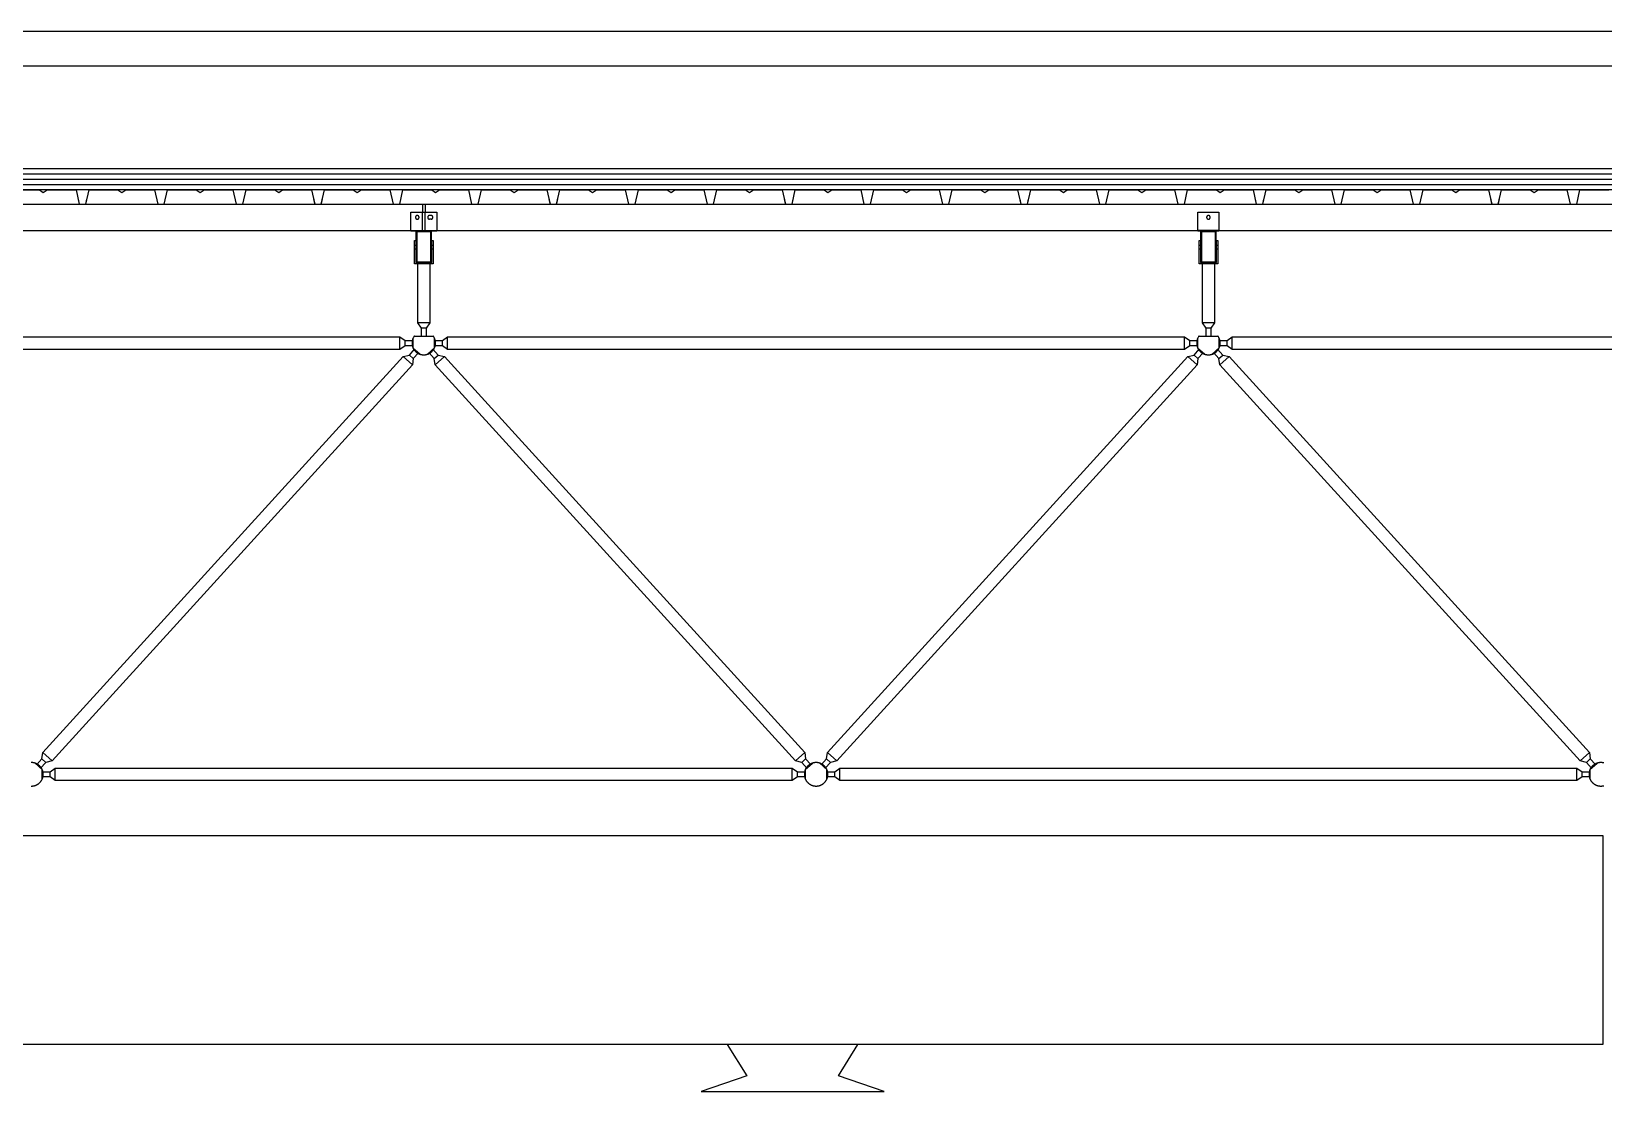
# Model space of a CAD drawing. Header units: centimetres. Extents: x 26200 to 152500, y -600 to 9300.
# Drawn here: x 134865 to 135466, y 1702 to 2108 of the extents above; entities that cross this region are included whole.
import ezdxf

# ---------------------------------------------------------------- set-up
doc = ezdxf.new("R2010")
doc.units = ezdxf.units.CM
doc.layers.add('ROTAS-KESIT-KANAL-UFLEME', color=20, linetype='Continuous')
doc.layers.add('ROTAS-MIMARI-KESIT', color=8, linetype='Continuous')

msp = doc.modelspace()

# ---------------------------------------------------------------- linework, layer by layer
at = {"layer": 'ROTAS-KESIT-KANAL-UFLEME'}
msp.add_lwpolyline([(134843.58, 1800), (135465.44, 1800), (135465.44, 1720), (134843.58, 1720)], close=True, dxfattribs=at)
msp.add_lwpolyline([(135130.7, 1720), (135138.2, 1708), (135120.7, 1702), (135190.7, 1702), (135173.2, 1708), (135180.7, 1720)], dxfattribs=at)
at = {"layer": 'ROTAS-MIMARI-KESIT'}
for p, q in [((147225.24, 2107.63), (127309.45, 2107.63)), ((129128.29, 2094.5), (147186.65, 2094.5))]:
    msp.add_line(p, q, dxfattribs=at)
for points in [[(147194.7, 2054.99), (129122.2, 2054.99)], [(147194.7, 2052.99), (129122.2, 2052.99)], [(147194.7, 2050.99), (129122.2, 2050.99)], [(147194.7, 2048.99), (129122.2, 2048.99)], [(147194.7, 2046.99), (129122.2, 2046.99)], [(134856.74, 2046.99), (134867.74, 2046.99), (134869.24, 2045.99), (134870.74, 2046.99), (134881.74, 2046.99), (134882.99, 2041.49), (134885.49, 2041.49), (134885.93, 2043.44)], [(134882.54, 2043.44), (134882.99, 2041.49), (134885.49, 2041.49), (134886.74, 2046.99), (134897.74, 2046.99), (134899.24, 2045.99), (134900.74, 2046.99), (134911.74, 2046.99), (134912.99, 2041.49), (134915.49, 2041.49), (134916.74, 2046.99), (134927.74, 2046.99), (134929.24, 2045.99), (134930.74, 2046.99), (134941.74, 2046.99), (134942.99, 2041.49), (134945.49, 2041.49), (134946.74, 2046.99), (134957.74, 2046.99), (134959.24, 2045.99), (134960.74, 2046.99), (134971.74, 2046.99), (134972.99, 2041.49), (134975.49, 2041.49), (134975.93, 2043.44)], [(134972.54, 2043.44), (134972.99, 2041.49), (134975.49, 2041.49), (134976.74, 2046.99), (134987.74, 2046.99), (134989.24, 2045.99), (134990.74, 2046.99), (135001.74, 2046.99), (135002.99, 2041.49), (135005.49, 2041.49), (135006.74, 2046.99), (135017.74, 2046.99), (135019.24, 2045.99), (135020.74, 2046.99), (135031.74, 2046.99), (135032.99, 2041.49), (135035.49, 2041.49), (135036.74, 2046.99), (135047.74, 2046.99), (135049.24, 2045.99), (135050.74, 2046.99), (135061.74, 2046.99), (135062.99, 2041.49), (135065.49, 2041.49), (135065.93, 2043.44)], [(135062.54, 2043.44), (135062.99, 2041.49), (135065.49, 2041.49), (135066.74, 2046.99), (135077.74, 2046.99), (135079.24, 2045.99), (135080.74, 2046.99), (135091.74, 2046.99), (135092.99, 2041.49), (135095.49, 2041.49), (135096.74, 2046.99), (135107.74, 2046.99), (135109.24, 2045.99), (135110.74, 2046.99), (135121.74, 2046.99), (135122.99, 2041.49), (135125.49, 2041.49), (135126.74, 2046.99), (135137.74, 2046.99), (135139.24, 2045.99), (135140.74, 2046.99), (135151.74, 2046.99), (135152.99, 2041.49), (135155.49, 2041.49), (135155.93, 2043.44)], [(135152.54, 2043.44), (135152.99, 2041.49), (135155.49, 2041.49), (135156.74, 2046.99), (135167.74, 2046.99), (135169.24, 2045.99), (135170.74, 2046.99), (135181.74, 2046.99), (135182.99, 2041.49), (135185.49, 2041.49), (135186.74, 2046.99), (135197.74, 2046.99), (135199.24, 2045.99), (135200.74, 2046.99), (135211.74, 2046.99), (135212.99, 2041.49), (135215.49, 2041.49), (135216.74, 2046.99), (135227.74, 2046.99), (135229.24, 2045.99), (135230.74, 2046.99), (135241.74, 2046.99), (135242.99, 2041.49), (135245.49, 2041.49), (135245.93, 2043.44)], [(135242.54, 2043.44), (135242.99, 2041.49), (135245.49, 2041.49), (135246.74, 2046.99), (135257.74, 2046.99), (135259.24, 2045.99), (135260.74, 2046.99), (135271.74, 2046.99), (135272.99, 2041.49), (135275.49, 2041.49), (135276.74, 2046.99), (135287.74, 2046.99), (135289.24, 2045.99), (135290.74, 2046.99), (135301.74, 2046.99), (135302.99, 2041.49), (135305.49, 2041.49), (135306.74, 2046.99), (135317.74, 2046.99), (135319.24, 2045.99), (135320.74, 2046.99), (135331.74, 2046.99), (135332.99, 2041.49), (135335.49, 2041.49), (135335.93, 2043.44)], [(135332.54, 2043.44), (135332.99, 2041.49), (135335.49, 2041.49), (135336.74, 2046.99), (135347.74, 2046.99), (135349.24, 2045.99), (135350.74, 2046.99), (135361.74, 2046.99), (135362.99, 2041.49), (135365.49, 2041.49), (135366.74, 2046.99), (135377.74, 2046.99), (135379.24, 2045.99), (135380.74, 2046.99), (135391.74, 2046.99), (135392.99, 2041.49), (135395.49, 2041.49), (135396.74, 2046.99), (135407.74, 2046.99), (135409.24, 2045.99), (135410.74, 2046.99), (135421.74, 2046.99), (135422.99, 2041.49), (135425.49, 2041.49), (135425.93, 2043.44)], [(135422.54, 2043.44), (135422.99, 2041.49), (135425.49, 2041.49), (135426.74, 2046.99), (135437.74, 2046.99), (135439.24, 2045.99), (135440.74, 2046.99), (135451.74, 2046.99), (135452.99, 2041.49), (135455.49, 2041.49), (135456.74, 2046.99), (135467.74, 2046.99)], [(129112.2, 2041.49), (138109.7, 2041.49)], [(135014.2, 2041.49), (135014.2, 2038.49)], [(135014.2, 2031.49), (135014.2, 2038.49)], [(135015.2, 2041.49), (135015.2, 2038.49)], [(135015.2, 2031.49), (135015.2, 2038.49)], [(135016.9, 2037.19), (135016.88, 2037.19), (135016.87, 2037.19), (135016.85, 2037.18), (135016.83, 2037.18), (135016.82, 2037.18), (135016.8, 2037.18), (135016.79, 2037.18), (135016.77, 2037.17), (135016.75, 2037.17), (135016.74, 2037.17), (135016.72, 2037.16), (135016.7, 2037.16), (135016.69, 2037.15), (135016.67, 2037.15), (135016.66, 2037.14), (135016.64, 2037.14), (135016.62, 2037.13), (135016.61, 2037.12), (135016.59, 2037.12), (135016.58, 2037.11), (135016.56, 2037.1), (135016.54, 2037.09), (135016.53, 2037.08), (135016.51, 2037.07), (135016.5, 2037.06), (135016.48, 2037.05), (135016.47, 2037.04), (135016.46, 2037.03), (135016.44, 2037.02), (135016.43, 2037.01), (135016.42, 2036.99), (135016.4, 2036.98), (135016.39, 2036.97), (135016.38, 2036.96), (135016.37, 2036.94), (135016.35, 2036.93), (135016.34, 2036.91), (135016.33, 2036.9), (135016.32, 2036.88), (135016.31, 2036.87), (135016.3, 2036.85), (135016.29, 2036.84), (135016.28, 2036.82), (135016.28, 2036.81), (135016.27, 2036.79), (135016.26, 2036.78), (135016.25, 2036.76), (135016.25, 2036.74), (135016.24, 2036.73), (135016.23, 2036.71), (135016.23, 2036.7), (135016.22, 2036.68), (135016.22, 2036.66), (135016.22, 2036.65), (135016.21, 2036.63), (135016.21, 2036.61), (135016.21, 2036.6), (135016.2, 2036.58), (135016.2, 2036.57), (135016.2, 2036.55), (135016.2, 2036.53), (135016.2, 2036.52), (135016.2, 2036.5), (135016.2, 2036.49), (135016.2, 2036.47), (135016.2, 2036.46), (135016.2, 2036.44), (135016.2, 2036.42), (135016.2, 2036.41), (135016.2, 2036.39), (135016.21, 2036.38), (135016.21, 2036.36), (135016.21, 2036.34), (135016.22, 2036.33), (135016.22, 2036.31), (135016.22, 2036.29), (135016.23, 2036.28), (135016.23, 2036.26), (135016.24, 2036.25), (135016.25, 2036.23), (135016.25, 2036.21), (135016.26, 2036.2), (135016.27, 2036.18), (135016.28, 2036.16), (135016.28, 2036.15), (135016.29, 2036.13), (135016.3, 2036.12), (135016.31, 2036.1), (135016.32, 2036.09), (135016.33, 2036.07), (135016.34, 2036.06), (135016.35, 2036.05), (135016.37, 2036.03), (135016.38, 2036.02), (135016.39, 2036), (135016.4, 2035.99), (135016.42, 2035.98), (135016.43, 2035.97), (135016.44, 2035.95), (135016.46, 2035.94), (135016.47, 2035.93), (135016.48, 2035.92), (135016.5, 2035.91), (135016.51, 2035.9), (135016.53, 2035.89), (135016.54, 2035.88), (135016.56, 2035.87), (135016.58, 2035.86), (135016.59, 2035.86), (135016.61, 2035.85), (135016.62, 2035.84), (135016.64, 2035.84), (135016.66, 2035.83), (135016.67, 2035.82), (135016.69, 2035.82), (135016.7, 2035.81), (135016.72, 2035.81), (135016.74, 2035.81), (135016.75, 2035.8), (135016.77, 2035.8), (135016.79, 2035.8), (135016.8, 2035.79), (135016.82, 2035.79), (135016.83, 2035.79), (135016.85, 2035.79), (135016.87, 2035.79), (135016.88, 2035.79), (135016.9, 2035.79)], [(135017.5, 2037.19), (135016.9, 2037.19)], [(135017.5, 2035.79), (135016.9, 2035.79)], [(135017.5, 2035.79), (135017.51, 2035.79), (135017.53, 2035.79), (135017.54, 2035.79), (135017.56, 2035.79), (135017.58, 2035.79), (135017.59, 2035.79), (135017.61, 2035.8), (135017.62, 2035.8), (135017.64, 2035.8), (135017.66, 2035.81), (135017.67, 2035.81), (135017.69, 2035.81), (135017.71, 2035.82), (135017.72, 2035.82), (135017.74, 2035.83), (135017.76, 2035.84), (135017.77, 2035.84), (135017.79, 2035.85), (135017.8, 2035.86), (135017.82, 2035.86), (135017.83, 2035.87), (135017.85, 2035.88), (135017.87, 2035.89), (135017.88, 2035.9), (135017.9, 2035.91), (135017.91, 2035.92), (135017.92, 2035.93), (135017.94, 2035.94), (135017.95, 2035.95), (135017.97, 2035.97), (135017.98, 2035.98), (135017.99, 2035.99), (135018.01, 2036), (135018.02, 2036.02), (135018.03, 2036.03), (135018.04, 2036.05), (135018.05, 2036.06), (135018.06, 2036.07), (135018.07, 2036.09), (135018.08, 2036.1), (135018.09, 2036.12), (135018.1, 2036.13), (135018.11, 2036.15), (135018.12, 2036.16), (135018.13, 2036.18), (135018.13, 2036.2), (135018.14, 2036.21), (135018.15, 2036.23), (135018.15, 2036.25), (135018.16, 2036.26), (135018.17, 2036.28), (135018.17, 2036.29), (135018.17, 2036.31), (135018.18, 2036.33), (135018.18, 2036.34), (135018.19, 2036.36), (135018.19, 2036.38), (135018.19, 2036.39), (135018.19, 2036.41), (135018.19, 2036.42), (135018.2, 2036.44), (135018.2, 2036.46), (135018.2, 2036.47), (135018.2, 2036.49), (135018.2, 2036.5), (135018.2, 2036.52), (135018.2, 2036.53), (135018.19, 2036.55), (135018.19, 2036.57), (135018.19, 2036.58), (135018.19, 2036.6), (135018.19, 2036.61), (135018.18, 2036.63), (135018.18, 2036.65), (135018.17, 2036.66), (135018.17, 2036.68), (135018.17, 2036.7), (135018.16, 2036.71), (135018.15, 2036.73), (135018.15, 2036.74), (135018.14, 2036.76), (135018.13, 2036.78), (135018.13, 2036.79), (135018.12, 2036.81), (135018.11, 2036.82), (135018.1, 2036.84), (135018.09, 2036.85), (135018.08, 2036.87), (135018.07, 2036.88), (135018.06, 2036.9), (135018.05, 2036.91), (135018.04, 2036.93), (135018.03, 2036.94), (135018.02, 2036.96), (135018.01, 2036.97), (135017.99, 2036.98), (135017.98, 2036.99), (135017.97, 2037.01), (135017.95, 2037.02), (135017.94, 2037.03), (135017.92, 2037.04), (135017.91, 2037.05), (135017.9, 2037.06), (135017.88, 2037.07), (135017.87, 2037.08), (135017.85, 2037.09), (135017.83, 2037.1), (135017.82, 2037.11), (135017.8, 2037.12), (135017.79, 2037.12), (135017.77, 2037.13), (135017.76, 2037.14), (135017.74, 2037.14), (135017.72, 2037.15), (135017.71, 2037.15), (135017.69, 2037.16), (135017.67, 2037.16), (135017.66, 2037.17), (135017.64, 2037.17), (135017.62, 2037.17), (135017.61, 2037.18), (135017.59, 2037.18), (135017.58, 2037.18), (135017.56, 2037.18), (135017.54, 2037.18), (135017.53, 2037.19), (135017.51, 2037.19), (135017.5, 2037.19)], [(129112.2, 2031.49), (138109.7, 2031.49)], [(135009.7, 2031.49), (135019.7, 2031.49)], [(135011.1, 2025.89), (135011.6, 2025.89)], [(135017.7, 2019.19), (135017.7, 2031.19), (135011.7, 2031.19), (135011.7, 2019.19)], [(135017.8, 2025.89), (135018.3, 2025.89)], [(135318.7, 2031.49), (135310.7, 2031.49)], [(135311.1, 2025.89), (135311.6, 2025.89)], [(135317.7, 2019.19), (135317.7, 2031.19), (135311.7, 2031.19), (135311.7, 2019.19)], [(135317.8, 2025.89), (135318.3, 2025.89)], [(135011.1, 2024.49), (135011.6, 2024.49)], [(135017.8, 2024.49), (135018.3, 2024.49)], [(135311.1, 2024.49), (135311.6, 2024.49)], [(135317.8, 2024.49), (135318.3, 2024.49)], [(135012.28, 2018.69), (135012.28, 1996.09), (135013.7, 1994.09), (135013.7, 1991.09)], [(135015.7, 1991.09), (135015.7, 1994.09), (135017.11, 1996.09), (135017.11, 2018.69)], [(135312.28, 2018.69), (135312.28, 1996.09), (135313.7, 1994.09), (135313.7, 1991.09)], [(135315.7, 1991.09), (135315.7, 1994.09), (135317.11, 1996.09), (135317.11, 2018.69)], [(135017.11, 1996.09), (135012.28, 1996.09)], [(135317.11, 1996.09), (135312.28, 1996.09)], [(134718.8, 1989.39), (134721.8, 1989.39), (134723.8, 1990.8), (135005.6, 1990.8), (135007.6, 1989.39), (135010.6, 1989.39)], [(135005.6, 1985.97), (135005.6, 1990.8)], [(135011.1, 1991.09), (135011.01, 1990.97), (135010.93, 1990.84), (135010.85, 1990.71), (135010.77, 1990.58), (135010.7, 1990.45), (135010.63, 1990.31), (135010.56, 1990.17), (135010.51, 1990.02), (135010.45, 1989.88), (135010.43, 1989.8), (135010.4, 1989.73), (135010.38, 1989.65), (135010.36, 1989.57), (135010.34, 1989.5), (135010.32, 1989.42), (135010.3, 1989.34), (135010.28, 1989.26), (135010.27, 1989.19), (135010.26, 1989.11), (135010.24, 1989.03), (135010.23, 1988.95), (135010.22, 1988.87), (135010.22, 1988.79), (135010.21, 1988.71), (135010.2, 1988.63), (135010.2, 1988.55), (135010.2, 1988.47), (135010.2, 1988.39), (135010.2, 1988.31), (135010.2, 1988.23), (135010.2, 1988.15), (135010.21, 1988.07), (135010.21, 1987.99), (135010.22, 1987.92), (135010.23, 1987.84), (135010.24, 1987.76), (135010.25, 1987.68), (135010.28, 1987.53), (135010.31, 1987.37), (135010.35, 1987.22), (135010.39, 1987.07), (135010.44, 1986.93), (135010.49, 1986.79), (135010.55, 1986.65), (135010.61, 1986.51), (135010.67, 1986.37), (135010.74, 1986.24), (135010.81, 1986.11), (135010.89, 1985.98), (135010.98, 1985.86), (135011.07, 1985.73), (135011.16, 1985.61), (135011.26, 1985.49), (135011.36, 1985.37), (135011.47, 1985.25), (135011.52, 1985.2), (135011.58, 1985.14), (135011.64, 1985.09), (135011.69, 1985.04), (135011.75, 1984.98), (135011.81, 1984.93), (135011.88, 1984.88), (135011.94, 1984.83), (135012, 1984.78), (135012.07, 1984.74), (135012.13, 1984.69), (135012.2, 1984.65), (135012.26, 1984.6), (135012.33, 1984.56), (135012.4, 1984.52), (135012.47, 1984.48), (135012.54, 1984.44), (135012.61, 1984.4), (135012.68, 1984.36), (135012.75, 1984.33), (135012.82, 1984.3), (135012.9, 1984.26), (135012.97, 1984.23), (135013.04, 1984.2), (135013.12, 1984.17), (135013.19, 1984.15), (135013.27, 1984.12), (135013.34, 1984.1), (135013.49, 1984.05), (135013.64, 1984.01), (135013.79, 1983.98), (135013.95, 1983.95), (135014.1, 1983.93), (135014.25, 1983.91), (135014.4, 1983.9), (135014.55, 1983.89), (135014.7, 1983.89), (135014.85, 1983.89), (135015, 1983.9), (135015.15, 1983.91), (135015.3, 1983.93), (135015.45, 1983.95), (135015.6, 1983.98), (135015.75, 1984.01), (135015.9, 1984.05), (135016.05, 1984.1), (135016.13, 1984.12), (135016.2, 1984.15), (135016.28, 1984.17), (135016.35, 1984.2), (135016.43, 1984.23), (135016.5, 1984.26), (135016.57, 1984.3), (135016.64, 1984.33), (135016.71, 1984.36), (135016.79, 1984.4), (135016.86, 1984.44), (135016.93, 1984.48), (135016.99, 1984.52), (135017.06, 1984.56), (135017.13, 1984.6), (135017.2, 1984.65), (135017.26, 1984.69), (135017.33, 1984.74), (135017.39, 1984.78), (135017.46, 1984.83), (135017.52, 1984.88), (135017.58, 1984.93), (135017.64, 1984.98), (135017.7, 1985.04), (135017.76, 1985.09), (135017.82, 1985.14), (135017.87, 1985.2), (135017.93, 1985.25), (135018.04, 1985.37), (135018.14, 1985.49), (135018.24, 1985.61), (135018.33, 1985.73), (135018.42, 1985.86), (135018.5, 1985.98), (135018.58, 1986.11), (135018.65, 1986.24), (135018.72, 1986.37), (135018.79, 1986.51), (135018.85, 1986.65), (135018.9, 1986.79), (135018.95, 1986.93), (135019, 1987.07), (135019.04, 1987.22), (135019.08, 1987.37), (135019.11, 1987.53), (135019.14, 1987.68), (135019.15, 1987.76), (135019.16, 1987.84), (135019.17, 1987.92), (135019.18, 1987.99), (135019.19, 1988.07), (135019.19, 1988.15), (135019.19, 1988.23), (135019.2, 1988.31), (135019.2, 1988.39), (135019.2, 1988.47), (135019.19, 1988.55), (135019.19, 1988.63), (135019.19, 1988.71), (135019.18, 1988.79), (135019.17, 1988.87), (135019.16, 1988.95), (135019.15, 1989.03), (135019.14, 1989.11), (135019.13, 1989.19), (135019.11, 1989.26), (135019.09, 1989.34), (135019.08, 1989.42), (135019.06, 1989.5), (135019.04, 1989.57), (135019.02, 1989.65), (135018.99, 1989.73), (135018.97, 1989.8), (135018.94, 1989.88), (135018.89, 1990.02), (135018.83, 1990.17), (135018.77, 1990.31), (135018.7, 1990.45), (135018.63, 1990.58), (135018.55, 1990.71), (135018.47, 1990.84), (135018.38, 1990.97), (135018.3, 1991.09)], [(135010.6, 1986.53), (135010.6, 1990.24)], [(135011.1, 1991.09), (135018.3, 1991.09)], [(135015.7, 1994.09), (135013.7, 1994.09)], [(135018.8, 1989.39), (135021.8, 1989.39), (135023.8, 1990.8), (135305.6, 1990.8), (135307.6, 1989.39), (135310.6, 1989.39)], [(135018.8, 1986.53), (135018.8, 1990.24)], [(135023.8, 1985.97), (135023.8, 1990.8)], [(135305.6, 1985.97), (135305.6, 1990.8)], [(135311.1, 1991.09), (135311.01, 1990.97), (135310.93, 1990.84), (135310.85, 1990.71), (135310.77, 1990.58), (135310.7, 1990.45), (135310.63, 1990.31), (135310.56, 1990.17), (135310.51, 1990.02), (135310.45, 1989.88), (135310.43, 1989.8), (135310.4, 1989.73), (135310.38, 1989.65), (135310.36, 1989.57), (135310.34, 1989.5), (135310.32, 1989.42), (135310.3, 1989.34), (135310.28, 1989.26), (135310.27, 1989.19), (135310.26, 1989.11), (135310.24, 1989.03), (135310.23, 1988.95), (135310.22, 1988.87), (135310.22, 1988.79), (135310.21, 1988.71), (135310.2, 1988.63), (135310.2, 1988.55), (135310.2, 1988.47), (135310.2, 1988.39), (135310.2, 1988.31), (135310.2, 1988.23), (135310.2, 1988.15), (135310.21, 1988.07), (135310.21, 1987.99), (135310.22, 1987.92), (135310.23, 1987.84), (135310.24, 1987.76), (135310.25, 1987.68), (135310.28, 1987.53), (135310.31, 1987.37), (135310.35, 1987.22), (135310.39, 1987.07), (135310.44, 1986.93), (135310.49, 1986.79), (135310.55, 1986.65), (135310.61, 1986.51), (135310.67, 1986.37), (135310.74, 1986.24), (135310.81, 1986.11), (135310.89, 1985.98), (135310.98, 1985.86), (135311.07, 1985.73), (135311.16, 1985.61), (135311.26, 1985.49), (135311.36, 1985.37), (135311.47, 1985.25), (135311.52, 1985.2), (135311.58, 1985.14), (135311.64, 1985.09), (135311.69, 1985.04), (135311.75, 1984.98), (135311.81, 1984.93), (135311.88, 1984.88), (135311.94, 1984.83), (135312, 1984.78), (135312.07, 1984.74), (135312.13, 1984.69), (135312.2, 1984.65), (135312.26, 1984.6), (135312.33, 1984.56), (135312.4, 1984.52), (135312.47, 1984.48), (135312.54, 1984.44), (135312.61, 1984.4), (135312.68, 1984.36), (135312.75, 1984.33), (135312.82, 1984.3), (135312.9, 1984.26), (135312.97, 1984.23), (135313.04, 1984.2), (135313.12, 1984.17), (135313.19, 1984.15), (135313.27, 1984.12), (135313.34, 1984.1), (135313.49, 1984.05), (135313.64, 1984.01), (135313.79, 1983.98), (135313.95, 1983.95), (135314.1, 1983.93), (135314.25, 1983.91), (135314.4, 1983.9), (135314.55, 1983.89), (135314.7, 1983.89), (135314.85, 1983.89), (135315, 1983.9), (135315.15, 1983.91), (135315.3, 1983.93), (135315.45, 1983.95), (135315.6, 1983.98), (135315.75, 1984.01), (135315.9, 1984.05), (135316.05, 1984.1), (135316.13, 1984.12), (135316.2, 1984.15), (135316.28, 1984.17), (135316.35, 1984.2), (135316.43, 1984.23), (135316.5, 1984.26), (135316.57, 1984.3), (135316.64, 1984.33), (135316.71, 1984.36), (135316.79, 1984.4), (135316.86, 1984.44), (135316.93, 1984.48), (135316.99, 1984.52), (135317.06, 1984.56), (135317.13, 1984.6), (135317.2, 1984.65), (135317.26, 1984.69), (135317.33, 1984.74), (135317.39, 1984.78), (135317.46, 1984.83), (135317.52, 1984.88), (135317.58, 1984.93), (135317.64, 1984.98), (135317.7, 1985.04), (135317.76, 1985.09), (135317.82, 1985.14), (135317.87, 1985.2), (135317.93, 1985.25), (135318.04, 1985.37), (135318.14, 1985.49), (135318.24, 1985.61), (135318.33, 1985.73), (135318.42, 1985.86), (135318.5, 1985.98), (135318.58, 1986.11), (135318.65, 1986.24), (135318.72, 1986.37), (135318.79, 1986.51), (135318.85, 1986.65), (135318.9, 1986.79), (135318.95, 1986.93), (135319, 1987.07), (135319.04, 1987.22), (135319.08, 1987.37), (135319.11, 1987.53), (135319.14, 1987.68), (135319.15, 1987.76), (135319.16, 1987.84), (135319.17, 1987.92), (135319.18, 1987.99), (135319.19, 1988.07), (135319.19, 1988.15), (135319.19, 1988.23), (135319.2, 1988.31), (135319.2, 1988.39), (135319.2, 1988.47), (135319.19, 1988.55), (135319.19, 1988.63), (135319.19, 1988.71), (135319.18, 1988.79), (135319.17, 1988.87), (135319.16, 1988.95), (135319.15, 1989.03), (135319.14, 1989.11), (135319.13, 1989.19), (135319.11, 1989.26), (135319.09, 1989.34), (135319.08, 1989.42), (135319.06, 1989.5), (135319.04, 1989.57), (135319.02, 1989.65), (135318.99, 1989.73), (135318.97, 1989.8), (135318.94, 1989.88), (135318.89, 1990.02), (135318.83, 1990.17), (135318.77, 1990.31), (135318.7, 1990.45), (135318.63, 1990.58), (135318.55, 1990.71), (135318.47, 1990.84), (135318.38, 1990.97), (135318.3, 1991.09)], [(135310.6, 1986.53), (135310.6, 1990.24)], [(135311.1, 1991.09), (135318.3, 1991.09)], [(135315.7, 1994.09), (135313.7, 1994.09)], [(135318.8, 1989.39), (135321.8, 1989.39), (135323.8, 1990.8), (135605.6, 1990.8), (135607.6, 1989.39), (135610.6, 1989.39)], [(135318.8, 1986.53), (135318.8, 1990.24)], [(135323.8, 1985.97), (135323.8, 1990.8)], [(135010.6, 1987.39), (135007.6, 1987.39), (135005.6, 1985.97), (134723.8, 1985.97), (134721.8, 1987.39), (134718.8, 1987.39)], [(135007.6, 1987.39), (135007.6, 1989.39)], [(135009.18, 1983.81), (135010.66, 1982.46)], [(135010.57, 1986.6), (135013.31, 1984.11)], [(135016.08, 1984.11), (135018.83, 1986.6)], [(135018.73, 1982.46), (135020.21, 1983.81)], [(135310.6, 1987.39), (135307.6, 1987.39), (135305.6, 1985.97), (135023.8, 1985.97), (135021.8, 1987.39), (135018.8, 1987.39)], [(135021.8, 1987.39), (135021.8, 1989.39)], [(135307.6, 1987.39), (135307.6, 1989.39)], [(135309.18, 1983.81), (135310.66, 1982.46)], [(135310.57, 1986.6), (135313.31, 1984.11)], [(135316.08, 1984.11), (135318.83, 1986.6)], [(135318.73, 1982.46), (135320.21, 1983.81)], [(135610.6, 1987.39), (135607.6, 1987.39), (135605.6, 1985.97), (135323.8, 1985.97), (135321.8, 1987.39), (135318.8, 1987.39)], [(135321.8, 1987.39), (135321.8, 1989.39)], [(135006.79, 1983.28), (135010.36, 1980.03)], [(135019.03, 1980.03), (135022.61, 1983.28)], [(135306.79, 1983.28), (135310.36, 1980.03)], [(135319.03, 1980.03), (135322.61, 1983.28)], [(134864.6, 1818.89), (134864.7, 1818.89), (134864.8, 1818.89), (134864.9, 1818.89), (134865, 1818.9), (134865.1, 1818.9), (134865.2, 1818.92), (134865.31, 1818.93), (134865.41, 1818.94), (134865.52, 1818.96), (134865.62, 1818.98), (134865.73, 1819.01), (134865.83, 1819.03), (134865.94, 1819.06), (134866.04, 1819.09), (134866.15, 1819.13), (134866.25, 1819.16), (134866.35, 1819.2), (134866.46, 1819.25), (134866.56, 1819.29), (134866.66, 1819.34), (134866.76, 1819.39), (134866.86, 1819.44), (134866.96, 1819.5), (134867.06, 1819.56), (134867.16, 1819.62), (134867.26, 1819.68), (134867.35, 1819.75), (134867.44, 1819.82), (134867.53, 1819.89), (134867.62, 1819.97), (134867.71, 1820.04), (134867.8, 1820.12), (134867.88, 1820.2), (134867.96, 1820.29), (134868.04, 1820.37), (134868.12, 1820.46), (134868.19, 1820.55), (134868.26, 1820.64), (134868.33, 1820.73), (134868.4, 1820.83), (134868.46, 1820.92), (134868.53, 1821.02), (134868.58, 1821.12), (134868.64, 1821.22), (134868.69, 1821.32), (134868.75, 1821.42), (134868.79, 1821.52), (134868.84, 1821.63), (134868.88, 1821.73), (134868.92, 1821.83), (134868.96, 1821.94), (134868.99, 1822.04), (134869.02, 1822.15), (134869.05, 1822.25), (134869.08, 1822.36), (134869.1, 1822.46), (134869.12, 1822.57), (134869.14, 1822.67), (134869.16, 1822.78), (134869.17, 1822.88), (134869.18, 1822.98), (134869.19, 1823.08), (134869.19, 1823.19), (134869.2, 1823.29), (134869.2, 1823.39), (134869.2, 1823.49), (134869.19, 1823.59), (134869.19, 1823.69), (134869.18, 1823.79), (134869.17, 1823.89), (134869.16, 1824), (134869.14, 1824.1), (134869.12, 1824.21), (134869.1, 1824.31), (134869.08, 1824.41), (134869.05, 1824.52), (134869.02, 1824.62), (134868.99, 1824.73), (134868.96, 1824.83), (134868.92, 1824.94), (134868.88, 1825.04), (134868.84, 1825.15), (134868.79, 1825.25), (134868.75, 1825.35), (134868.69, 1825.45), (134868.64, 1825.55), (134868.58, 1825.65), (134868.53, 1825.75), (134868.46, 1825.85), (134868.4, 1825.94), (134868.33, 1826.04), (134868.26, 1826.13), (134868.19, 1826.22), (134868.12, 1826.31), (134868.04, 1826.4), (134867.96, 1826.49), (134867.88, 1826.57), (134867.8, 1826.65), (134867.71, 1826.73), (134867.62, 1826.81), (134867.53, 1826.88), (134867.44, 1826.95), (134867.35, 1827.02), (134867.26, 1827.09), (134867.16, 1827.15), (134867.06, 1827.21), (134866.96, 1827.27), (134866.86, 1827.33), (134866.76, 1827.38), (134866.66, 1827.43), (134866.56, 1827.48), (134866.46, 1827.53), (134866.35, 1827.57), (134866.25, 1827.61), (134866.15, 1827.65), (134866.04, 1827.68), (134865.94, 1827.71), (134865.83, 1827.74), (134865.73, 1827.77), (134865.62, 1827.79), (134865.52, 1827.81), (134865.41, 1827.83), (134865.31, 1827.84), (134865.2, 1827.86), (134865.1, 1827.87), (134865, 1827.88), (134864.9, 1827.88), (134864.8, 1827.89), (134864.7, 1827.89), (134864.6, 1827.89)], [(134866.08, 1827.67), (134868.83, 1825.17)], [(134868.73, 1829.31), (134870.21, 1827.97)], [(134869.03, 1831.74), (134872.61, 1828.5)], [(135156.79, 1828.5), (135160.36, 1831.74)], [(135159.18, 1827.97), (135160.66, 1829.31)], [(135160.57, 1825.17), (135163.31, 1827.67)], [(135166.08, 1827.67), (135168.83, 1825.17)], [(135168.73, 1829.31), (135170.21, 1827.97)], [(135169.03, 1831.74), (135172.61, 1828.5)], [(135456.79, 1828.5), (135460.36, 1831.74)], [(135459.18, 1827.97), (135460.66, 1829.31)], [(135465.83, 1827.74), (135465.73, 1827.77), (135465.62, 1827.79), (135465.52, 1827.81), (135465.41, 1827.83), (135465.31, 1827.84), (135465.2, 1827.86), (135465.1, 1827.87), (135465, 1827.88), (135464.9, 1827.88), (135464.8, 1827.89), (135464.7, 1827.89), (135464.6, 1827.89), (135464.5, 1827.88), (135464.4, 1827.88), (135464.29, 1827.87), (135464.19, 1827.86), (135464.09, 1827.84), (135463.98, 1827.83), (135463.88, 1827.81), (135463.77, 1827.79), (135463.67, 1827.77), (135463.56, 1827.74), (135463.46, 1827.71), (135463.35, 1827.68), (135463.25, 1827.65), (135463.15, 1827.61), (135463.04, 1827.57), (135462.94, 1827.53), (135462.83, 1827.48), (135462.73, 1827.43), (135462.63, 1827.38), (135462.53, 1827.33), (135462.43, 1827.27), (135462.33, 1827.21), (135462.24, 1827.15), (135462.14, 1827.09), (135462.04, 1827.02), (135461.95, 1826.95), (135461.86, 1826.88), (135461.77, 1826.81), (135461.68, 1826.73), (135461.6, 1826.65), (135461.52, 1826.57), (135461.43, 1826.49), (135461.36, 1826.4), (135461.28, 1826.31), (135461.2, 1826.22), (135461.13, 1826.13), (135461.06, 1826.04), (135461, 1825.94), (135460.93, 1825.85), (135460.87, 1825.75), (135460.81, 1825.65), (135460.75, 1825.55), (135460.7, 1825.45), (135460.65, 1825.35), (135460.6, 1825.25), (135460.56, 1825.15), (135460.51, 1825.04), (135460.47, 1824.94), (135460.44, 1824.83), (135460.4, 1824.73), (135460.37, 1824.62), (135460.34, 1824.52), (135460.32, 1824.41), (135460.29, 1824.31), (135460.27, 1824.21), (135460.25, 1824.1), (135460.24, 1824), (135460.23, 1823.89), (135460.22, 1823.79), (135460.21, 1823.69), (135460.2, 1823.59), (135460.2, 1823.49), (135460.2, 1823.39), (135460.2, 1823.29), (135460.2, 1823.19), (135460.21, 1823.08), (135460.22, 1822.98), (135460.23, 1822.88), (135460.24, 1822.78), (135460.25, 1822.67), (135460.27, 1822.57), (135460.29, 1822.46), (135460.32, 1822.36), (135460.34, 1822.25), (135460.37, 1822.15), (135460.4, 1822.04), (135460.44, 1821.94), (135460.47, 1821.83), (135460.51, 1821.73), (135460.56, 1821.63), (135460.6, 1821.52), (135460.65, 1821.42), (135460.7, 1821.32), (135460.75, 1821.22), (135460.81, 1821.12), (135460.87, 1821.02), (135460.93, 1820.92), (135461, 1820.83), (135461.06, 1820.73), (135461.13, 1820.64), (135461.2, 1820.55), (135461.28, 1820.46), (135461.36, 1820.37), (135461.43, 1820.29), (135461.52, 1820.2), (135461.6, 1820.12), (135461.68, 1820.04), (135461.77, 1819.97), (135461.86, 1819.89), (135461.95, 1819.82), (135462.04, 1819.75), (135462.14, 1819.68), (135462.24, 1819.62), (135462.33, 1819.56), (135462.43, 1819.5), (135462.53, 1819.44), (135462.63, 1819.39), (135462.73, 1819.34), (135462.83, 1819.29), (135462.94, 1819.25), (135463.04, 1819.2), (135463.15, 1819.16), (135463.25, 1819.13), (135463.35, 1819.09), (135463.46, 1819.06), (135463.56, 1819.03), (135463.67, 1819.01), (135463.77, 1818.98), (135463.88, 1818.96), (135463.98, 1818.94), (135464.09, 1818.93), (135464.19, 1818.92), (135464.29, 1818.9), (135464.4, 1818.9), (135464.5, 1818.89), (135464.6, 1818.89), (135464.7, 1818.89), (135464.8, 1818.89), (135464.9, 1818.89), (135465, 1818.9), (135465.1, 1818.9), (135465.2, 1818.92), (135465.31, 1818.93), (135465.41, 1818.94), (135465.52, 1818.96), (135465.62, 1818.98), (135465.73, 1819.01), (135465.83, 1819.03)], [(135460.57, 1825.17), (135463.31, 1827.67)], [(134868.8, 1824.39), (134871.8, 1824.39), (134873.8, 1825.8), (135155.6, 1825.8), (135157.6, 1824.39), (135160.6, 1824.39)], [(134868.8, 1821.53), (134868.8, 1825.24)], [(135160.6, 1822.39), (135157.6, 1822.39), (135155.6, 1820.97), (134873.8, 1820.97), (134871.8, 1822.39), (134868.8, 1822.39)], [(134871.8, 1822.39), (134871.8, 1824.39)], [(134873.8, 1820.97), (134873.8, 1825.8)], [(135155.6, 1820.97), (135155.6, 1825.8)], [(135157.6, 1822.39), (135157.6, 1824.39)], [(135160.6, 1821.53), (135160.6, 1825.24)], [(135168.8, 1824.39), (135171.8, 1824.39), (135173.8, 1825.8), (135455.6, 1825.8), (135457.6, 1824.39), (135460.6, 1824.39)], [(135168.8, 1821.53), (135168.8, 1825.24)], [(135460.6, 1822.39), (135457.6, 1822.39), (135455.6, 1820.97), (135173.8, 1820.97), (135171.8, 1822.39), (135168.8, 1822.39)], [(135171.8, 1822.39), (135171.8, 1824.39)], [(135173.8, 1820.97), (135173.8, 1825.8)], [(135455.6, 1820.97), (135455.6, 1825.8)], [(135457.6, 1822.39), (135457.6, 1824.39)], [(135460.6, 1821.53), (135460.6, 1825.24)]]:
    msp.add_lwpolyline(points, dxfattribs=at)
for points in [[(135009.7, 2038.49), (135019.7, 2038.49), (135019.7, 2031.19), (135009.7, 2031.19)], [(135310.7, 2038.49), (135318.7, 2038.49), (135318.7, 2031.19), (135310.7, 2031.19)], [(135012.9, 2036.49), (135012.9, 2036.5), (135012.9, 2036.52), (135012.9, 2036.53), (135012.89, 2036.55), (135012.89, 2036.57), (135012.89, 2036.58), (135012.89, 2036.6), (135012.89, 2036.61), (135012.88, 2036.63), (135012.88, 2036.65), (135012.87, 2036.66), (135012.87, 2036.68), (135012.87, 2036.7), (135012.86, 2036.71), (135012.85, 2036.73), (135012.85, 2036.74), (135012.84, 2036.76), (135012.83, 2036.78), (135012.83, 2036.79), (135012.82, 2036.81), (135012.81, 2036.82), (135012.8, 2036.84), (135012.79, 2036.85), (135012.78, 2036.87), (135012.77, 2036.88), (135012.76, 2036.9), (135012.75, 2036.91), (135012.74, 2036.93), (135012.73, 2036.94), (135012.72, 2036.96), (135012.71, 2036.97), (135012.69, 2036.98), (135012.68, 2036.99), (135012.67, 2037.01), (135012.65, 2037.02), (135012.64, 2037.03), (135012.62, 2037.04), (135012.61, 2037.05), (135012.6, 2037.06), (135012.58, 2037.07), (135012.57, 2037.08), (135012.55, 2037.09), (135012.53, 2037.1), (135012.52, 2037.11), (135012.5, 2037.12), (135012.49, 2037.12), (135012.47, 2037.13), (135012.46, 2037.14), (135012.44, 2037.14), (135012.42, 2037.15), (135012.41, 2037.15), (135012.39, 2037.16), (135012.37, 2037.16), (135012.36, 2037.17), (135012.34, 2037.17), (135012.32, 2037.17), (135012.31, 2037.18), (135012.29, 2037.18), (135012.28, 2037.18), (135012.26, 2037.18), (135012.24, 2037.18), (135012.23, 2037.19), (135012.21, 2037.19), (135012.2, 2037.19), (135012.18, 2037.19), (135012.17, 2037.19), (135012.15, 2037.18), (135012.13, 2037.18), (135012.12, 2037.18), (135012.1, 2037.18), (135012.09, 2037.18), (135012.07, 2037.17), (135012.05, 2037.17), (135012.04, 2037.17), (135012.02, 2037.16), (135012, 2037.16), (135011.99, 2037.15), (135011.97, 2037.15), (135011.96, 2037.14), (135011.94, 2037.14), (135011.92, 2037.13), (135011.91, 2037.12), (135011.89, 2037.12), (135011.88, 2037.11), (135011.86, 2037.1), (135011.84, 2037.09), (135011.83, 2037.08), (135011.81, 2037.07), (135011.8, 2037.06), (135011.78, 2037.05), (135011.77, 2037.04), (135011.76, 2037.03), (135011.74, 2037.02), (135011.73, 2037.01), (135011.72, 2036.99), (135011.7, 2036.98), (135011.69, 2036.97), (135011.68, 2036.96), (135011.67, 2036.94), (135011.65, 2036.93), (135011.64, 2036.91), (135011.63, 2036.9), (135011.62, 2036.88), (135011.61, 2036.87), (135011.6, 2036.85), (135011.59, 2036.84), (135011.58, 2036.82), (135011.58, 2036.81), (135011.57, 2036.79), (135011.56, 2036.78), (135011.55, 2036.76), (135011.55, 2036.74), (135011.54, 2036.73), (135011.53, 2036.71), (135011.53, 2036.7), (135011.52, 2036.68), (135011.52, 2036.66), (135011.52, 2036.65), (135011.51, 2036.63), (135011.51, 2036.61), (135011.51, 2036.6), (135011.5, 2036.58), (135011.5, 2036.57), (135011.5, 2036.55), (135011.5, 2036.53), (135011.5, 2036.52), (135011.5, 2036.5), (135011.5, 2036.49), (135011.5, 2036.47), (135011.5, 2036.46), (135011.5, 2036.44), (135011.5, 2036.42), (135011.5, 2036.41), (135011.5, 2036.39), (135011.51, 2036.38), (135011.51, 2036.36), (135011.51, 2036.34), (135011.52, 2036.33), (135011.52, 2036.31), (135011.52, 2036.29), (135011.53, 2036.28), (135011.53, 2036.26), (135011.54, 2036.25), (135011.55, 2036.23), (135011.55, 2036.21), (135011.56, 2036.2), (135011.57, 2036.18), (135011.58, 2036.16), (135011.58, 2036.15), (135011.59, 2036.13), (135011.6, 2036.12), (135011.61, 2036.1), (135011.62, 2036.09), (135011.63, 2036.07), (135011.64, 2036.06), (135011.65, 2036.05), (135011.67, 2036.03), (135011.68, 2036.02), (135011.69, 2036), (135011.7, 2035.99), (135011.72, 2035.98), (135011.73, 2035.97), (135011.74, 2035.95), (135011.76, 2035.94), (135011.77, 2035.93), (135011.78, 2035.92), (135011.8, 2035.91), (135011.81, 2035.9), (135011.83, 2035.89), (135011.84, 2035.88), (135011.86, 2035.87), (135011.88, 2035.86), (135011.89, 2035.86), (135011.91, 2035.85), (135011.92, 2035.84), (135011.94, 2035.84), (135011.96, 2035.83), (135011.97, 2035.82), (135011.99, 2035.82), (135012, 2035.81), (135012.02, 2035.81), (135012.04, 2035.81), (135012.05, 2035.8), (135012.07, 2035.8), (135012.09, 2035.8), (135012.1, 2035.79), (135012.12, 2035.79), (135012.13, 2035.79), (135012.15, 2035.79), (135012.17, 2035.79), (135012.18, 2035.79), (135012.2, 2035.79), (135012.21, 2035.79), (135012.23, 2035.79), (135012.24, 2035.79), (135012.26, 2035.79), (135012.28, 2035.79), (135012.29, 2035.79), (135012.31, 2035.8), (135012.32, 2035.8), (135012.34, 2035.8), (135012.36, 2035.81), (135012.37, 2035.81), (135012.39, 2035.81), (135012.41, 2035.82), (135012.42, 2035.82), (135012.44, 2035.83), (135012.46, 2035.84), (135012.47, 2035.84), (135012.49, 2035.85), (135012.5, 2035.86), (135012.52, 2035.86), (135012.53, 2035.87), (135012.55, 2035.88), (135012.57, 2035.89), (135012.58, 2035.9), (135012.6, 2035.91), (135012.61, 2035.92), (135012.62, 2035.93), (135012.64, 2035.94), (135012.65, 2035.95), (135012.67, 2035.97), (135012.68, 2035.98), (135012.69, 2035.99), (135012.71, 2036), (135012.72, 2036.02), (135012.73, 2036.03), (135012.74, 2036.05), (135012.75, 2036.06), (135012.76, 2036.07), (135012.77, 2036.09), (135012.78, 2036.1), (135012.79, 2036.12), (135012.8, 2036.13), (135012.81, 2036.15), (135012.82, 2036.16), (135012.83, 2036.18), (135012.83, 2036.2), (135012.84, 2036.21), (135012.85, 2036.23), (135012.85, 2036.25), (135012.86, 2036.26), (135012.87, 2036.28), (135012.87, 2036.29), (135012.87, 2036.31), (135012.88, 2036.33), (135012.88, 2036.34), (135012.89, 2036.36), (135012.89, 2036.38), (135012.89, 2036.39), (135012.89, 2036.41), (135012.89, 2036.42), (135012.9, 2036.44), (135012.9, 2036.46), (135012.9, 2036.47)], [(135315.4, 2036.49), (135315.4, 2036.5), (135315.4, 2036.52), (135315.4, 2036.53), (135315.39, 2036.55), (135315.39, 2036.57), (135315.39, 2036.58), (135315.39, 2036.6), (135315.39, 2036.61), (135315.38, 2036.63), (135315.38, 2036.65), (135315.37, 2036.66), (135315.37, 2036.68), (135315.37, 2036.7), (135315.36, 2036.71), (135315.35, 2036.73), (135315.35, 2036.74), (135315.34, 2036.76), (135315.33, 2036.78), (135315.33, 2036.79), (135315.32, 2036.81), (135315.31, 2036.82), (135315.3, 2036.84), (135315.29, 2036.85), (135315.28, 2036.87), (135315.27, 2036.88), (135315.26, 2036.9), (135315.25, 2036.91), (135315.24, 2036.93), (135315.23, 2036.94), (135315.22, 2036.96), (135315.21, 2036.97), (135315.19, 2036.98), (135315.18, 2036.99), (135315.17, 2037.01), (135315.15, 2037.02), (135315.14, 2037.03), (135315.12, 2037.04), (135315.11, 2037.05), (135315.1, 2037.06), (135315.08, 2037.07), (135315.07, 2037.08), (135315.05, 2037.09), (135315.03, 2037.1), (135315.02, 2037.11), (135315, 2037.12), (135314.99, 2037.12), (135314.97, 2037.13), (135314.96, 2037.14), (135314.94, 2037.14), (135314.92, 2037.15), (135314.91, 2037.15), (135314.89, 2037.16), (135314.87, 2037.16), (135314.86, 2037.17), (135314.84, 2037.17), (135314.82, 2037.17), (135314.81, 2037.18), (135314.79, 2037.18), (135314.78, 2037.18), (135314.76, 2037.18), (135314.74, 2037.19), (135314.73, 2037.19), (135314.71, 2037.19), (135314.7, 2037.19), (135314.68, 2037.19), (135314.67, 2037.19), (135314.65, 2037.19), (135314.63, 2037.18), (135314.62, 2037.18), (135314.6, 2037.18), (135314.59, 2037.18), (135314.57, 2037.17), (135314.55, 2037.17), (135314.54, 2037.17), (135314.52, 2037.16), (135314.5, 2037.16), (135314.49, 2037.15), (135314.47, 2037.15), (135314.46, 2037.14), (135314.44, 2037.14), (135314.42, 2037.13), (135314.41, 2037.12), (135314.39, 2037.12), (135314.38, 2037.11), (135314.36, 2037.1), (135314.34, 2037.09), (135314.33, 2037.08), (135314.31, 2037.07), (135314.3, 2037.06), (135314.28, 2037.05), (135314.27, 2037.04), (135314.26, 2037.03), (135314.24, 2037.02), (135314.23, 2037.01), (135314.22, 2036.99), (135314.2, 2036.98), (135314.19, 2036.97), (135314.18, 2036.96), (135314.17, 2036.94), (135314.15, 2036.93), (135314.14, 2036.91), (135314.13, 2036.9), (135314.12, 2036.88), (135314.11, 2036.87), (135314.1, 2036.85), (135314.09, 2036.84), (135314.08, 2036.82), (135314.08, 2036.81), (135314.07, 2036.79), (135314.06, 2036.78), (135314.05, 2036.76), (135314.05, 2036.74), (135314.04, 2036.73), (135314.03, 2036.71), (135314.03, 2036.7), (135314.02, 2036.68), (135314.02, 2036.66), (135314.02, 2036.65), (135314.01, 2036.63), (135314.01, 2036.61), (135314.01, 2036.6), (135314, 2036.58), (135314, 2036.57), (135314, 2036.55), (135314, 2036.53), (135314, 2036.52), (135314, 2036.5), (135314, 2036.49), (135314, 2036.47), (135314, 2036.46), (135314, 2036.44), (135314, 2036.42), (135314, 2036.41), (135314, 2036.39), (135314.01, 2036.38), (135314.01, 2036.36), (135314.01, 2036.34), (135314.02, 2036.33), (135314.02, 2036.31), (135314.02, 2036.29), (135314.03, 2036.28), (135314.03, 2036.26), (135314.04, 2036.25), (135314.05, 2036.23), (135314.05, 2036.21), (135314.06, 2036.2), (135314.07, 2036.18), (135314.08, 2036.17), (135314.08, 2036.15), (135314.09, 2036.13), (135314.1, 2036.12), (135314.11, 2036.1), (135314.12, 2036.09), (135314.13, 2036.07), (135314.14, 2036.06), (135314.15, 2036.05), (135314.17, 2036.03), (135314.18, 2036.02), (135314.19, 2036), (135314.2, 2035.99), (135314.22, 2035.98), (135314.23, 2035.97), (135314.24, 2035.95), (135314.26, 2035.94), (135314.27, 2035.93), (135314.28, 2035.92), (135314.3, 2035.91), (135314.31, 2035.9), (135314.33, 2035.89), (135314.34, 2035.88), (135314.36, 2035.87), (135314.38, 2035.86), (135314.39, 2035.86), (135314.41, 2035.85), (135314.42, 2035.84), (135314.44, 2035.84), (135314.46, 2035.83), (135314.47, 2035.82), (135314.49, 2035.82), (135314.5, 2035.81), (135314.52, 2035.81), (135314.54, 2035.81), (135314.55, 2035.8), (135314.57, 2035.8), (135314.59, 2035.8), (135314.6, 2035.79), (135314.62, 2035.79), (135314.63, 2035.79), (135314.65, 2035.79), (135314.67, 2035.79), (135314.68, 2035.79), (135314.7, 2035.79), (135314.71, 2035.79), (135314.73, 2035.79), (135314.74, 2035.79), (135314.76, 2035.79), (135314.78, 2035.79), (135314.79, 2035.79), (135314.81, 2035.8), (135314.82, 2035.8), (135314.84, 2035.8), (135314.86, 2035.81), (135314.87, 2035.81), (135314.89, 2035.81), (135314.91, 2035.82), (135314.92, 2035.82), (135314.94, 2035.83), (135314.96, 2035.84), (135314.97, 2035.84), (135314.99, 2035.85), (135315, 2035.86), (135315.02, 2035.86), (135315.03, 2035.87), (135315.05, 2035.88), (135315.07, 2035.89), (135315.08, 2035.9), (135315.1, 2035.91), (135315.11, 2035.92), (135315.12, 2035.93), (135315.14, 2035.94), (135315.15, 2035.95), (135315.17, 2035.97), (135315.18, 2035.98), (135315.19, 2035.99), (135315.21, 2036), (135315.22, 2036.02), (135315.23, 2036.03), (135315.24, 2036.05), (135315.25, 2036.06), (135315.26, 2036.07), (135315.27, 2036.09), (135315.28, 2036.1), (135315.29, 2036.12), (135315.3, 2036.13), (135315.31, 2036.15), (135315.32, 2036.17), (135315.33, 2036.18), (135315.33, 2036.2), (135315.34, 2036.21), (135315.35, 2036.23), (135315.35, 2036.25), (135315.36, 2036.26), (135315.37, 2036.28), (135315.37, 2036.29), (135315.37, 2036.31), (135315.38, 2036.33), (135315.38, 2036.34), (135315.39, 2036.36), (135315.39, 2036.38), (135315.39, 2036.39), (135315.39, 2036.41), (135315.39, 2036.42), (135315.4, 2036.44), (135315.4, 2036.46), (135315.4, 2036.47)], [(135011.1, 2027.69), (135011.6, 2027.69), (135011.6, 2019.19), (135017.8, 2019.19), (135017.8, 2027.69), (135018.3, 2027.69), (135018.3, 2018.69), (135011.1, 2018.69)], [(135017.4, 2030.89), (135012, 2030.89), (135012, 2019.49), (135017.4, 2019.49)], [(135311.1, 2027.69), (135311.6, 2027.69), (135311.6, 2019.19), (135317.8, 2019.19), (135317.8, 2027.69), (135318.3, 2027.69), (135318.3, 2018.69), (135311.1, 2018.69)], [(135317.4, 2030.89), (135312, 2030.89), (135312, 2019.49), (135317.4, 2019.49)], [(134866.72, 1827.09), (134868.73, 1829.31), (134869.03, 1831.74), (135006.79, 1983.28), (135009.18, 1983.81), (135011.2, 1986.03), (135012.68, 1984.68), (135010.66, 1982.46), (135010.36, 1980.03), (134872.61, 1828.5), (134870.21, 1827.97), (134868.2, 1825.75)], [(135161.2, 1825.75), (135159.18, 1827.97), (135156.79, 1828.5), (135019.03, 1980.03), (135018.73, 1982.46), (135016.72, 1984.68), (135018.2, 1986.03), (135020.21, 1983.81), (135022.61, 1983.28), (135160.36, 1831.74), (135160.66, 1829.31), (135162.68, 1827.09)], [(135166.72, 1827.09), (135168.73, 1829.31), (135169.03, 1831.74), (135306.79, 1983.28), (135309.18, 1983.81), (135311.2, 1986.03), (135312.68, 1984.68), (135310.66, 1982.46), (135310.36, 1980.03), (135172.61, 1828.5), (135170.21, 1827.97), (135168.2, 1825.75)], [(135461.2, 1825.75), (135459.18, 1827.97), (135456.79, 1828.5), (135319.03, 1980.03), (135318.73, 1982.46), (135316.72, 1984.68), (135318.2, 1986.03), (135320.21, 1983.81), (135322.61, 1983.28), (135460.36, 1831.74), (135460.66, 1829.31), (135462.68, 1827.09)], [(135169.2, 1823.39), (135169.2, 1823.49), (135169.19, 1823.59), (135169.19, 1823.69), (135169.18, 1823.79), (135169.17, 1823.89), (135169.16, 1824), (135169.14, 1824.1), (135169.12, 1824.21), (135169.1, 1824.31), (135169.08, 1824.41), (135169.05, 1824.52), (135169.02, 1824.62), (135168.99, 1824.73), (135168.96, 1824.83), (135168.92, 1824.94), (135168.88, 1825.04), (135168.84, 1825.15), (135168.79, 1825.25), (135168.75, 1825.35), (135168.69, 1825.45), (135168.64, 1825.55), (135168.58, 1825.65), (135168.53, 1825.75), (135168.46, 1825.85), (135168.4, 1825.94), (135168.33, 1826.04), (135168.26, 1826.13), (135168.19, 1826.22), (135168.12, 1826.31), (135168.04, 1826.4), (135167.96, 1826.49), (135167.88, 1826.57), (135167.8, 1826.65), (135167.71, 1826.73), (135167.62, 1826.81), (135167.53, 1826.88), (135167.44, 1826.95), (135167.35, 1827.02), (135167.26, 1827.09), (135167.16, 1827.15), (135167.06, 1827.21), (135166.96, 1827.27), (135166.86, 1827.33), (135166.76, 1827.38), (135166.66, 1827.43), (135166.56, 1827.48), (135166.46, 1827.53), (135166.35, 1827.57), (135166.25, 1827.61), (135166.15, 1827.65), (135166.04, 1827.68), (135165.94, 1827.71), (135165.83, 1827.74), (135165.73, 1827.77), (135165.62, 1827.79), (135165.52, 1827.81), (135165.41, 1827.83), (135165.31, 1827.84), (135165.2, 1827.86), (135165.1, 1827.87), (135165, 1827.88), (135164.9, 1827.88), (135164.8, 1827.89), (135164.7, 1827.89), (135164.6, 1827.89), (135164.5, 1827.88), (135164.4, 1827.88), (135164.29, 1827.87), (135164.19, 1827.86), (135164.09, 1827.84), (135163.98, 1827.83), (135163.88, 1827.81), (135163.77, 1827.79), (135163.67, 1827.77), (135163.56, 1827.74), (135163.46, 1827.71), (135163.35, 1827.68), (135163.25, 1827.65), (135163.15, 1827.61), (135163.04, 1827.57), (135162.94, 1827.53), (135162.83, 1827.48), (135162.73, 1827.43), (135162.63, 1827.38), (135162.53, 1827.33), (135162.43, 1827.27), (135162.33, 1827.21), (135162.24, 1827.15), (135162.14, 1827.09), (135162.04, 1827.02), (135161.95, 1826.95), (135161.86, 1826.88), (135161.77, 1826.81), (135161.68, 1826.73), (135161.6, 1826.65), (135161.52, 1826.57), (135161.43, 1826.49), (135161.36, 1826.4), (135161.28, 1826.31), (135161.2, 1826.22), (135161.13, 1826.13), (135161.06, 1826.04), (135161, 1825.94), (135160.93, 1825.85), (135160.87, 1825.75), (135160.81, 1825.65), (135160.75, 1825.55), (135160.7, 1825.45), (135160.65, 1825.35), (135160.6, 1825.25), (135160.56, 1825.15), (135160.51, 1825.04), (135160.47, 1824.94), (135160.44, 1824.83), (135160.4, 1824.73), (135160.37, 1824.62), (135160.34, 1824.52), (135160.32, 1824.41), (135160.29, 1824.31), (135160.27, 1824.21), (135160.25, 1824.1), (135160.24, 1824), (135160.23, 1823.89), (135160.22, 1823.79), (135160.21, 1823.69), (135160.2, 1823.59), (135160.2, 1823.49), (135160.2, 1823.39), (135160.2, 1823.29), (135160.2, 1823.19), (135160.21, 1823.08), (135160.22, 1822.98), (135160.23, 1822.88), (135160.24, 1822.78), (135160.25, 1822.67), (135160.27, 1822.57), (135160.29, 1822.46), (135160.32, 1822.36), (135160.34, 1822.25), (135160.37, 1822.15), (135160.4, 1822.04), (135160.44, 1821.94), (135160.47, 1821.83), (135160.51, 1821.73), (135160.56, 1821.63), (135160.6, 1821.52), (135160.65, 1821.42), (135160.7, 1821.32), (135160.75, 1821.22), (135160.81, 1821.12), (135160.87, 1821.02), (135160.93, 1820.92), (135161, 1820.83), (135161.06, 1820.73), (135161.13, 1820.64), (135161.2, 1820.55), (135161.28, 1820.46), (135161.36, 1820.37), (135161.43, 1820.29), (135161.52, 1820.2), (135161.6, 1820.12), (135161.68, 1820.04), (135161.77, 1819.97), (135161.86, 1819.89), (135161.95, 1819.82), (135162.04, 1819.75), (135162.14, 1819.68), (135162.24, 1819.62), (135162.33, 1819.56), (135162.43, 1819.5), (135162.53, 1819.44), (135162.63, 1819.39), (135162.73, 1819.34), (135162.83, 1819.29), (135162.94, 1819.25), (135163.04, 1819.2), (135163.15, 1819.16), (135163.25, 1819.13), (135163.35, 1819.09), (135163.46, 1819.06), (135163.56, 1819.03), (135163.67, 1819.01), (135163.77, 1818.98), (135163.88, 1818.96), (135163.98, 1818.94), (135164.09, 1818.93), (135164.19, 1818.92), (135164.29, 1818.9), (135164.4, 1818.9), (135164.5, 1818.89), (135164.6, 1818.89), (135164.7, 1818.89), (135164.8, 1818.89), (135164.9, 1818.89), (135165, 1818.9), (135165.1, 1818.9), (135165.2, 1818.92), (135165.31, 1818.93), (135165.41, 1818.94), (135165.52, 1818.96), (135165.62, 1818.98), (135165.73, 1819.01), (135165.83, 1819.03), (135165.94, 1819.06), (135166.04, 1819.09), (135166.15, 1819.13), (135166.25, 1819.16), (135166.35, 1819.2), (135166.46, 1819.25), (135166.56, 1819.29), (135166.66, 1819.34), (135166.76, 1819.39), (135166.86, 1819.44), (135166.96, 1819.5), (135167.06, 1819.56), (135167.16, 1819.62), (135167.26, 1819.68), (135167.35, 1819.75), (135167.44, 1819.82), (135167.53, 1819.89), (135167.62, 1819.97), (135167.71, 1820.04), (135167.8, 1820.12), (135167.88, 1820.2), (135167.96, 1820.29), (135168.04, 1820.37), (135168.12, 1820.46), (135168.19, 1820.55), (135168.26, 1820.64), (135168.33, 1820.73), (135168.4, 1820.83), (135168.46, 1820.92), (135168.53, 1821.02), (135168.58, 1821.12), (135168.64, 1821.22), (135168.69, 1821.32), (135168.75, 1821.42), (135168.79, 1821.52), (135168.84, 1821.63), (135168.88, 1821.73), (135168.92, 1821.83), (135168.96, 1821.94), (135168.99, 1822.04), (135169.02, 1822.15), (135169.05, 1822.25), (135169.08, 1822.36), (135169.1, 1822.46), (135169.12, 1822.57), (135169.14, 1822.67), (135169.16, 1822.78), (135169.17, 1822.88), (135169.18, 1822.98), (135169.19, 1823.08), (135169.19, 1823.19), (135169.2, 1823.29)]]:
    msp.add_lwpolyline(points, close=True, dxfattribs=at)

doc.saveas('drawing.dxf')
